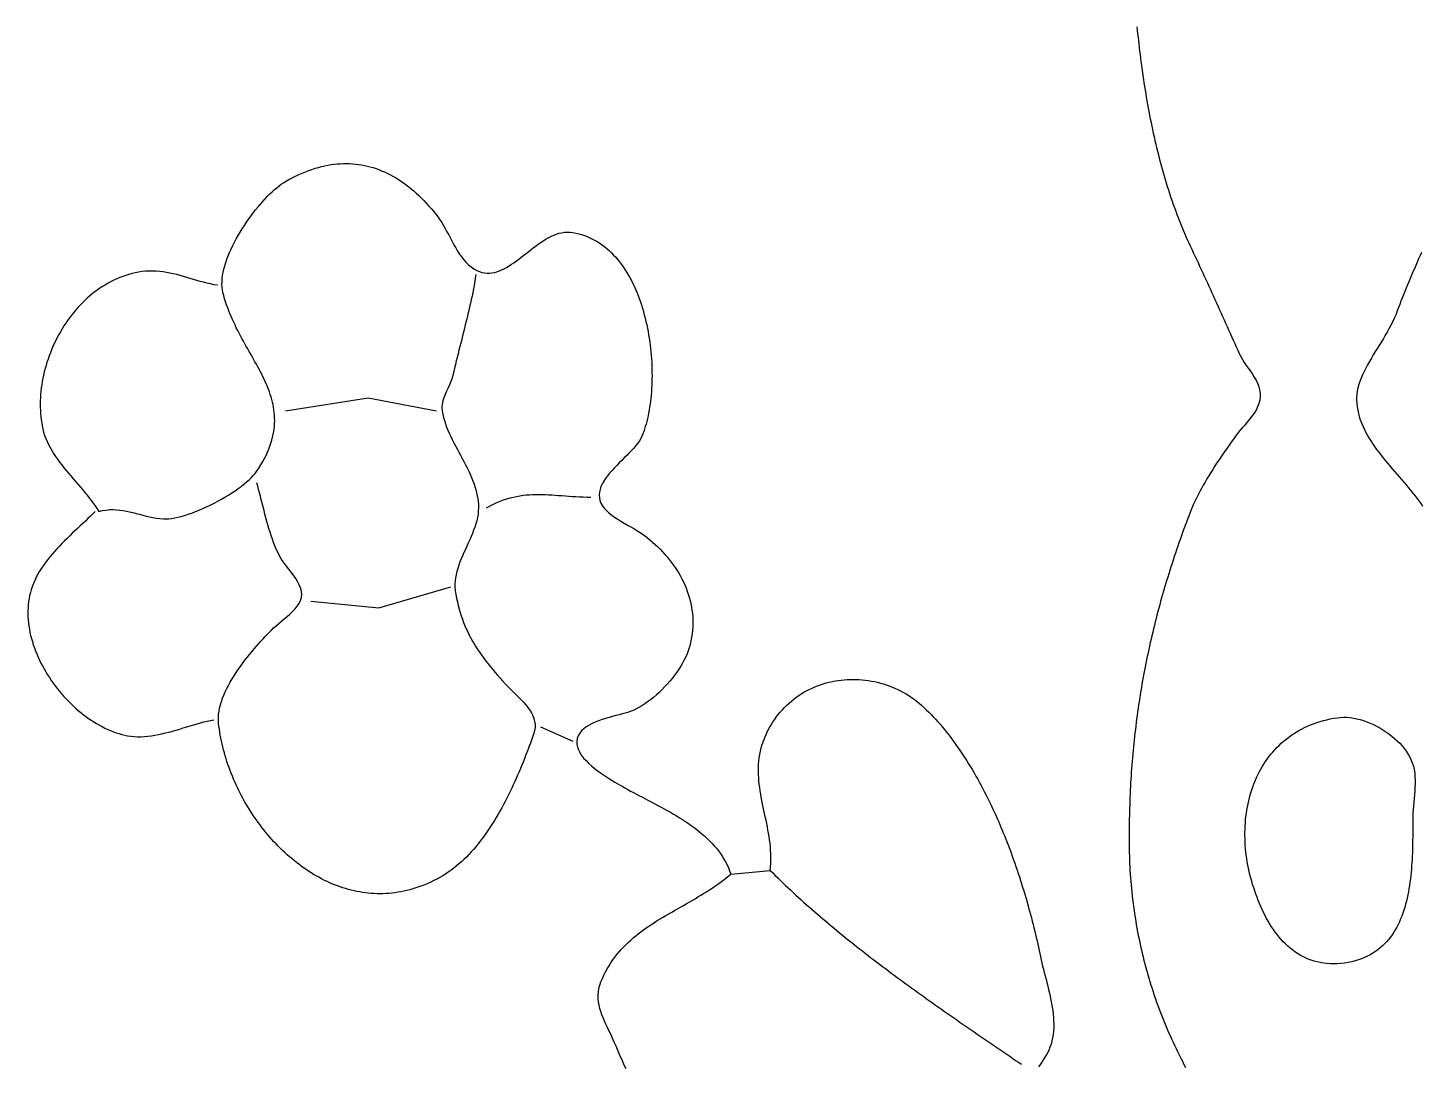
# Model space of a CAD drawing. Header units: millimetres. Extents: x 77 to 1225, y 196 to 1306.
# Drawn here: x 304.4 to 692.5, y 723.9 to 1013.1 of the extents above; entities that cross this region are included whole.
import ezdxf

# ---------------------------------------------------------------- set-up
doc = ezdxf.new("R2010")
doc.units = ezdxf.units.MM
doc.layers.add('0_0_0', color=3, linetype='Continuous')

msp = doc.modelspace()

# ---------------------------------------------------------------- linework, layer by layer
at = {"layer": '0_0_0'}
for points in [[(613.34, 1013.41), (613.44, 1012.46), (613.53, 1011.51), (613.63, 1010.55), (613.73, 1009.59), (613.84, 1008.62), (613.95, 1007.65), (614.07, 1006.68), (614.19, 1005.7), (614.31, 1004.72), (614.44, 1003.74), (614.57, 1002.76), (614.7, 1001.77), (614.84, 1000.78), (614.98, 999.79), (615.13, 998.79), (615.28, 997.8), (615.44, 996.8), (615.6, 995.8), (615.77, 994.8), (615.94, 993.8), (616.11, 992.8), (616.29, 991.8), (616.48, 990.79), (616.66, 989.79), (616.86, 988.79), (617.05, 987.78), (617.26, 986.78), (617.47, 985.78), (617.68, 984.77), (617.9, 983.77), (618.12, 982.77), (618.35, 981.77), (618.58, 980.77), (618.82, 979.78), (619.06, 978.78), (619.31, 977.79), (619.56, 976.8), (619.82, 975.81), (620.08, 974.83), (620.35, 973.84), (620.63, 972.86), (620.91, 971.88), (621.2, 970.91), (621.49, 969.94), (621.79, 968.97), (622.09, 968.01), (622.4, 967.05), (622.71, 966.1), (623.03, 965.15), (623.36, 964.2), (623.69, 963.26), (624.03, 962.32), (624.38, 961.39), (624.73, 960.47), (625.08, 959.55), (625.44, 958.63), (625.81, 957.72), (626.19, 956.82), (626.57, 955.93), (626.96, 955.04), (627.35, 954.15), (627.75, 953.28), (628.16, 952.41), (628.6, 951.47), (629.04, 950.54), (629.48, 949.6), (629.92, 948.66), (630.36, 947.73), (630.79, 946.79), (631.22, 945.85), (631.66, 944.92), (632.09, 943.98), (632.52, 943.04), (632.95, 942.11), (633.37, 941.17), (633.8, 940.23), (634.23, 939.3), (634.65, 938.36), (635.07, 937.42), (635.5, 936.49), (635.92, 935.55), (636.34, 934.61), (636.77, 933.67), (637.19, 932.74), (637.61, 931.8), (638.03, 930.86), (638.45, 929.92), (638.87, 928.98), (639.29, 928.04), (639.71, 927.11), (640.13, 926.17), (640.56, 925.23), (640.98, 924.29), (641.4, 923.35), (641.82, 922.41), (642.23, 921.58), (642.71, 920.75), (643.23, 919.94), (643.79, 919.12), (644.36, 918.31), (644.94, 917.49), (645.49, 916.67), (646.02, 915.83), (646.51, 914.98), (646.93, 914.11), (647.27, 913.23), (647.52, 912.31), (647.66, 911.38), (647.68, 910.41), (647.56, 909.41), (647.32, 908.46), (646.96, 907.53), (646.5, 906.64), (645.97, 905.77), (645.37, 904.92), (644.73, 904.1), (644.05, 903.29), (643.37, 902.5), (642.68, 901.71), (642.02, 900.94), (641.38, 900.17), (640.8, 899.41), (640.21, 898.58), (639.61, 897.74), (639.02, 896.91), (638.43, 896.07), (637.84, 895.23), (637.26, 894.39), (636.68, 893.54), (636.11, 892.69), (635.54, 891.84), (634.98, 890.98), (634.43, 890.12), (633.88, 889.25), (633.35, 888.38), (632.82, 887.51), (632.3, 886.62), (631.8, 885.73), (631.31, 884.84), (630.82, 883.94), (630.36, 883.03), (629.9, 882.11), (629.46, 881.19), (629.04, 880.26), (628.63, 879.32), (628.24, 878.37), (627.86, 877.41), (627.49, 876.44), (627.13, 875.47), (626.77, 874.51), (626.42, 873.54), (626.07, 872.57), (625.72, 871.61), (625.38, 870.65), (625.04, 869.68), (624.71, 868.72), (624.38, 867.76), (624.06, 866.8), (623.74, 865.84), (623.42, 864.88), (623.11, 863.92), (622.8, 862.96), (622.49, 862), (622.19, 861.04), (621.9, 860.09), (621.61, 859.13), (621.32, 858.17), (621.03, 857.21), (620.75, 856.26), (620.48, 855.3), (620.21, 854.34), (619.94, 853.39), (619.68, 852.43), (619.42, 851.47), (619.16, 850.52), (618.91, 849.56), (618.66, 848.6), (618.42, 847.64), (618.18, 846.69), (617.95, 845.73), (617.72, 844.77), (617.49, 843.81), (617.27, 842.86), (617.05, 841.9), (616.83, 840.94), (616.62, 839.98), (616.42, 839.02), (616.21, 838.06), (616.02, 837.1), (615.82, 836.13), (615.63, 835.17), (615.44, 834.21), (615.26, 833.25), (615.08, 832.28), (614.91, 831.32), (614.74, 830.35), (614.57, 829.38), (614.41, 828.42), (614.25, 827.45), (614.1, 826.48), (613.95, 825.51), (613.8, 824.53), (613.66, 823.56), (613.52, 822.59), (613.39, 821.61), (613.25, 820.64), (613.13, 819.66), (613.01, 818.68), (612.89, 817.7), (612.77, 816.72), (612.66, 815.74), (612.56, 814.75), (612.45, 813.77), (612.35, 812.78), (612.26, 811.79), (612.17, 810.8), (612.08, 809.81), (612, 808.82), (611.92, 807.82), (611.84, 806.83), (611.77, 805.83), (611.71, 804.83), (611.64, 803.83), (611.58, 802.82), (611.53, 801.82), (611.48, 800.81), (611.43, 799.8), (611.38, 798.79), (611.34, 797.78), (611.31, 796.76), (611.28, 795.75), (611.25, 794.73), (611.22, 793.7), (611.2, 792.68), (611.19, 791.66), (611.17, 790.63), (611.17, 789.6), (611.16, 788.56), (611.16, 787.53), (611.16, 786.49), (611.17, 785.45), (611.18, 784.41), (611.19, 783.41), (611.22, 782.41), (611.25, 781.41), (611.29, 780.41), (611.34, 779.41), (611.39, 778.4), (611.46, 777.4), (611.53, 776.39), (611.61, 775.39), (611.69, 774.38), (611.79, 773.37), (611.89, 772.37), (612, 771.36), (612.12, 770.35), (612.24, 769.34), (612.38, 768.34), (612.52, 767.33), (612.67, 766.33), (612.82, 765.32), (612.99, 764.32), (613.16, 763.31), (613.34, 762.31), (613.53, 761.31), (613.72, 760.31), (613.92, 759.31), (614.13, 758.31), (614.35, 757.31), (614.57, 756.32), (614.8, 755.33), (615.04, 754.34), (615.29, 753.35), (615.54, 752.36), (615.81, 751.38), (616.08, 750.4), (616.35, 749.42), (616.64, 748.44), (616.93, 747.47), (617.22, 746.5), (617.53, 745.54), (617.84, 744.57), (618.16, 743.61), (618.49, 742.66), (618.82, 741.7), (619.17, 740.76), (619.52, 739.81), (619.87, 738.87), (620.23, 737.93), (620.6, 737), (620.98, 736.07), (621.37, 735.15), (621.76, 734.23), (622.16, 733.32), (622.56, 732.41), (622.97, 731.51), (623.39, 730.62), (623.81, 729.72), (624.23, 728.83), (624.66, 727.94), (625.1, 727.05), (625.53, 726.16), (625.98, 725.27), (626.42, 724.39), (626.87, 723.5)], [(357.18, 941.41), (356.2, 941.59), (355.24, 941.8), (354.29, 942.02), (353.34, 942.27), (352.39, 942.52), (351.45, 942.79), (350.52, 943.06), (349.58, 943.34), (348.65, 943.61), (347.72, 943.88), (346.79, 944.13), (345.85, 944.38), (344.91, 944.6), (343.97, 944.81), (343.03, 944.99), (342.08, 945.14), (341.12, 945.26), (340.15, 945.34), (339.18, 945.38), (338.19, 945.38), (337.2, 945.33), (336.19, 945.23), (335.18, 945.08), (334.28, 944.9), (333.4, 944.69), (332.53, 944.46), (331.67, 944.19), (330.82, 943.9), (329.99, 943.58), (329.16, 943.23), (328.35, 942.86), (327.55, 942.46), (326.76, 942.03), (325.98, 941.58), (325.22, 941.11), (324.47, 940.62), (323.73, 940.1), (323.01, 939.56), (322.3, 939), (321.6, 938.42), (320.92, 937.82), (320.26, 937.2), (319.61, 936.56), (318.97, 935.9), (318.35, 935.23), (317.74, 934.54), (317.15, 933.83), (316.57, 933.11), (316.02, 932.37), (315.47, 931.62), (314.95, 930.85), (314.44, 930.08), (313.95, 929.29), (313.47, 928.49), (313.01, 927.68), (312.57, 926.85), (312.15, 926.02), (311.75, 925.18), (311.36, 924.33), (311, 923.47), (310.65, 922.61), (310.32, 921.74), (310.01, 920.86), (309.72, 919.98), (309.45, 919.1), (309.2, 918.21), (308.97, 917.31), (308.76, 916.42), (308.57, 915.52), (308.41, 914.62), (308.26, 913.72), (308.14, 912.82), (308.03, 911.92), (307.95, 911.02), (307.89, 910.13), (307.86, 909.23), (307.84, 908.34), (307.85, 907.46), (307.88, 906.57), (307.93, 905.7), (308.01, 904.82), (308.11, 903.96), (308.24, 903.1), (308.39, 902.25), (308.56, 901.41), (308.79, 900.51), (309.07, 899.62), (309.39, 898.74), (309.75, 897.88), (310.15, 897.04), (310.58, 896.2), (311.05, 895.37), (311.55, 894.56), (312.08, 893.75), (312.64, 892.95), (313.21, 892.16), (313.81, 891.38), (314.42, 890.6), (315.05, 889.83), (315.68, 889.06), (316.33, 888.3), (316.98, 887.54), (317.63, 886.78), (318.28, 886.02), (318.93, 885.27), (319.58, 884.52), (320.21, 883.76), (320.83, 883.01), (321.44, 882.25), (322.03, 881.49), (322.61, 880.73), (323.16, 879.96), (323.68, 879.19), (324.18, 878.41), (325.18, 878.66), (326.17, 878.82), (327.14, 878.92), (328.1, 878.94), (329.04, 878.91), (329.98, 878.82), (330.9, 878.69), (331.82, 878.52), (332.74, 878.33), (333.66, 878.11), (334.57, 877.87), (335.49, 877.63), (336.41, 877.39), (337.34, 877.15), (338.28, 876.93), (339.23, 876.74), (340.2, 876.57), (341.18, 876.44), (342.18, 876.35), (342.88, 876.34), (343.64, 876.38), (344.44, 876.47), (345.29, 876.61), (346.18, 876.8), (347.1, 877.04), (348.06, 877.31), (349.04, 877.63), (350.04, 877.98), (351.06, 878.36), (352.09, 878.78), (353.13, 879.23), (354.17, 879.71), (355.21, 880.21), (356.25, 880.73), (357.27, 881.27), (358.29, 881.83), (359.28, 882.4), (360.25, 882.99), (361.19, 883.59), (362.1, 884.19), (362.97, 884.8), (363.8, 885.41), (364.59, 886.02), (365.33, 886.63), (366.01, 887.24), (366.63, 887.83), (367.18, 888.42), (367.67, 888.99), (368.09, 889.56), (368.71, 890.48), (369.28, 891.39), (369.8, 892.29), (370.29, 893.18), (370.73, 894.05), (371.13, 894.92), (371.49, 895.77), (371.81, 896.61), (372.1, 897.44), (372.35, 898.26), (372.56, 899.07), (372.74, 899.87), (372.88, 900.66), (372.99, 901.45), (373.07, 902.22), (373.12, 902.99), (373.14, 903.75), (373.12, 904.5), (373.09, 905.25), (373.02, 905.99), (372.93, 906.73), (372.82, 907.46), (372.68, 908.18), (372.51, 908.9), (372.33, 909.62), (372.13, 910.33), (371.9, 911.04), (371.66, 911.75), (371.4, 912.45), (371.12, 913.15), (370.83, 913.85), (370.52, 914.55), (370.2, 915.25), (369.87, 915.94), (369.52, 916.64), (369.17, 917.34), (368.8, 918.03), (368.43, 918.73), (368.04, 919.43), (367.66, 920.13), (367.26, 920.84), (366.86, 921.54), (366.46, 922.25), (366.06, 922.96), (365.65, 923.68), (365.24, 924.4), (364.84, 925.13), (364.43, 925.86), (364.03, 926.59), (363.63, 927.33), (363.23, 928.08), (362.84, 928.83), (362.46, 929.59), (362.09, 930.36), (361.72, 931.14), (361.36, 931.92), (361.02, 932.71), (360.68, 933.52), (360.36, 934.33), (360.05, 935.15), (359.75, 935.98), (359.47, 936.82), (359.21, 937.67), (358.97, 938.53), (358.74, 939.41), (358.59, 940.13), (358.5, 940.89), (358.46, 941.68), (358.48, 942.49), (358.54, 943.32), (358.65, 944.17), (358.81, 945.05), (359.01, 945.94), (359.25, 946.84), (359.53, 947.76), (359.85, 948.69), (360.21, 949.63), (360.59, 950.57), (361.02, 951.52), (361.47, 952.47), (361.94, 953.42), (362.45, 954.37), (362.98, 955.31), (363.53, 956.25), (364.1, 957.17), (364.69, 958.09), (365.3, 959), (365.91, 959.89), (366.55, 960.76), (367.19, 961.61), (367.84, 962.44), (368.5, 963.25), (369.16, 964.03), (369.82, 964.78), (370.49, 965.51), (371.15, 966.2), (371.81, 966.86), (372.47, 967.48), (373.11, 968.06), (373.75, 968.6), (374.38, 969.1), (374.99, 969.56), (375.59, 969.96), (376.18, 970.32), (377.11, 970.85), (378.04, 971.35), (378.96, 971.82), (379.89, 972.25), (380.8, 972.66), (381.72, 973.04), (382.62, 973.39), (383.53, 973.71), (384.43, 974), (385.32, 974.26), (386.21, 974.49), (387.1, 974.7), (387.98, 974.87), (388.85, 975.02), (389.72, 975.14), (390.59, 975.23), (391.45, 975.29), (392.31, 975.32), (393.16, 975.33), (394, 975.31), (394.84, 975.26), (395.68, 975.19), (396.51, 975.09), (397.33, 974.96), (398.15, 974.81), (398.96, 974.63), (399.77, 974.42), (400.57, 974.19), (401.37, 973.93), (402.16, 973.64), (402.94, 973.33), (403.72, 973), (404.5, 972.64), (405.26, 972.25), (406.03, 971.84), (406.78, 971.41), (407.53, 970.95), (408.27, 970.46), (409.01, 969.96), (409.74, 969.43), (410.47, 968.87), (411.18, 968.29), (411.89, 967.69), (412.6, 967.06), (413.3, 966.41), (413.99, 965.74), (414.67, 965.05), (415.35, 964.33), (416.02, 963.59), (416.69, 962.83), (417.35, 962.04), (418, 961.24), (418.64, 960.41), (419.18, 959.67), (419.69, 958.88), (420.18, 958.06), (420.67, 957.21), (421.14, 956.33), (421.61, 955.43), (422.09, 954.53), (422.57, 953.62), (423.05, 952.72), (423.56, 951.83), (424.08, 950.96), (424.62, 950.11), (425.2, 949.3), (425.8, 948.53), (426.44, 947.8), (427.12, 947.14), (427.85, 946.53), (428.63, 945.99), (429.46, 945.53), (430.17, 945.22), (430.88, 945), (431.58, 944.86), (432.27, 944.79), (432.97, 944.79), (433.66, 944.86), (434.35, 944.99), (435.03, 945.17), (435.72, 945.41), (436.4, 945.7), (437.08, 946.03), (437.76, 946.41), (438.44, 946.82), (439.12, 947.26), (439.8, 947.72), (440.48, 948.21), (441.16, 948.72), (441.85, 949.25), (442.53, 949.78), (443.21, 950.32), (443.9, 950.86), (444.59, 951.4), (445.28, 951.93), (445.98, 952.45), (446.67, 952.95), (447.38, 953.44), (448.08, 953.9), (448.79, 954.33), (449.5, 954.73), (450.22, 955.09), (450.94, 955.4), (451.67, 955.68), (452.41, 955.9), (453.15, 956.07), (453.89, 956.18), (454.65, 956.22), (455.41, 956.2), (456.18, 956.11), (457.02, 955.95), (457.85, 955.75), (458.65, 955.53), (459.44, 955.26), (460.22, 954.97), (460.97, 954.65), (461.71, 954.29), (462.43, 953.91), (463.13, 953.49), (463.81, 953.05), (464.48, 952.58), (465.13, 952.09), (465.77, 951.56), (466.38, 951.02), (466.98, 950.45), (467.57, 949.85), (468.13, 949.23), (468.68, 948.59), (469.22, 947.93), (469.73, 947.25), (470.23, 946.55), (470.72, 945.83), (471.19, 945.09), (471.64, 944.33), (472.08, 943.56), (472.5, 942.77), (472.9, 941.96), (473.29, 941.14), (473.67, 940.31), (474.03, 939.46), (474.37, 938.6), (474.7, 937.73), (475.01, 936.85), (475.31, 935.96), (475.59, 935.06), (475.86, 934.15), (476.11, 933.23), (476.35, 932.3), (476.57, 931.37), (476.78, 930.44), (476.98, 929.5), (477.16, 928.55), (477.32, 927.6), (477.48, 926.65), (477.62, 925.7), (477.74, 924.75), (477.85, 923.79), (477.95, 922.84), (478.03, 921.89), (478.1, 920.94), (478.16, 919.99), (478.2, 919.04), (478.23, 918.11), (478.24, 917.17), (478.25, 916.24), (478.24, 915.32), (478.21, 914.4), (478.18, 913.5), (478.13, 912.6), (478.07, 911.71), (477.99, 910.83), (477.91, 909.97), (477.81, 909.11), (477.7, 908.27), (477.58, 907.44), (477.44, 906.62), (477.29, 905.82), (477.14, 905.04), (476.97, 904.27), (476.78, 903.52), (476.59, 902.78), (476.38, 902.07), (476.17, 901.37), (475.94, 900.7), (475.7, 900.04), (475.45, 899.41), (475.14, 898.75), (474.75, 898.09), (474.29, 897.43), (473.77, 896.76), (473.2, 896.08), (472.58, 895.4), (471.92, 894.72), (471.24, 894.02), (470.54, 893.33), (469.83, 892.63), (469.12, 891.92), (468.42, 891.21), (467.73, 890.49), (467.06, 889.77), (466.43, 889.05), (465.83, 888.31), (465.29, 887.58), (464.8, 886.84), (464.38, 886.09), (464.04, 885.34), (463.78, 884.58), (463.61, 883.82), (463.54, 883.05), (463.58, 882.28), (463.74, 881.5), (464.02, 880.74), (464.43, 880), (464.95, 879.31), (465.56, 878.64), (466.26, 878), (467.02, 877.38), (467.84, 876.79), (468.71, 876.23), (469.6, 875.68), (470.51, 875.15), (471.42, 874.63), (472.31, 874.13), (473.19, 873.64), (474.03, 873.16), (474.81, 872.68), (475.53, 872.21), (476.18, 871.74), (476.94, 871.13), (477.69, 870.5), (478.42, 869.86), (479.13, 869.21), (479.83, 868.55), (480.51, 867.87), (481.17, 867.18), (481.81, 866.47), (482.44, 865.76), (483.04, 865.03), (483.62, 864.29), (484.17, 863.54), (484.71, 862.77), (485.22, 862), (485.7, 861.21), (486.16, 860.41), (486.6, 859.61), (487.01, 858.79), (487.39, 857.96), (487.75, 857.12), (488.07, 856.26), (488.37, 855.4), (488.64, 854.53), (488.87, 853.65), (489.08, 852.76), (489.25, 851.86), (489.39, 850.95), (489.5, 850.04), (489.58, 849.11), (489.62, 848.18), (489.62, 847.23), (489.59, 846.28), (489.52, 845.32), (489.41, 844.35), (489.27, 843.38), (489.09, 842.39), (488.87, 841.4), (488.6, 840.41), (488.34, 839.58), (488.03, 838.75), (487.67, 837.9), (487.25, 837.05), (486.79, 836.19), (486.28, 835.33), (485.74, 834.47), (485.15, 833.62), (484.53, 832.77), (483.88, 831.93), (483.2, 831.11), (482.49, 830.31), (481.76, 829.52), (481.01, 828.75), (480.24, 828.02), (479.46, 827.31), (478.66, 826.63), (477.85, 825.98), (477.04, 825.37), (476.22, 824.81), (475.4, 824.28), (474.59, 823.8), (473.77, 823.37), (472.97, 822.99), (472.18, 822.67), (471.52, 822.45), (470.78, 822.23), (469.98, 822.01), (469.11, 821.78), (468.2, 821.55), (467.25, 821.31), (466.29, 821.04), (465.31, 820.76), (464.34, 820.46), (463.38, 820.13), (462.45, 819.76), (461.56, 819.36), (460.72, 818.91), (459.94, 818.42), (459.24, 817.89), (458.63, 817.29), (458.11, 816.65), (457.71, 815.94), (457.43, 815.16), (457.29, 814.32), (457.31, 813.55), (457.46, 812.77), (457.74, 812), (458.13, 811.24), (458.63, 810.48), (459.21, 809.73), (459.87, 809), (460.59, 808.28), (461.37, 807.58), (462.18, 806.91), (463.02, 806.26), (463.87, 805.63), (464.73, 805.04), (465.57, 804.48), (466.39, 803.96), (467.17, 803.47), (467.91, 803.03), (468.58, 802.63), (469.18, 802.28), (469.93, 801.85), (470.71, 801.41), (471.49, 800.98), (472.3, 800.54), (473.11, 800.11), (473.94, 799.67), (474.77, 799.23), (475.62, 798.79), (476.47, 798.34), (477.32, 797.89), (478.18, 797.44), (479.05, 796.98), (479.92, 796.52), (480.78, 796.05), (481.65, 795.58), (482.51, 795.1), (483.37, 794.61), (484.23, 794.11), (485.08, 793.61), (485.92, 793.09), (486.75, 792.57), (487.57, 792.03), (488.39, 791.48), (489.18, 790.93), (489.97, 790.36), (490.74, 789.78), (491.49, 789.18), (492.22, 788.57), (492.94, 787.95), (493.63, 787.31), (494.31, 786.66), (494.96, 785.99), (495.58, 785.3), (496.18, 784.6), (496.75, 783.88), (497.29, 783.14), (497.8, 782.38), (498.29, 781.6), (498.73, 780.81), (499.15, 779.99), (499.53, 779.15), (499.87, 778.29), (500.18, 777.41), (511.18, 778.41), (511.28, 779.37), (511.34, 780.33), (511.38, 781.28), (511.38, 782.23), (511.35, 783.18), (511.3, 784.12), (511.22, 785.05), (511.12, 785.99), (511.01, 786.91), (510.87, 787.84), (510.72, 788.76), (510.56, 789.68), (510.38, 790.6), (510.2, 791.51), (510.01, 792.43), (509.81, 793.34), (509.62, 794.25), (509.42, 795.16), (509.23, 796.06), (509.04, 796.97), (508.86, 797.88), (508.69, 798.79), (508.53, 799.69), (508.38, 800.6), (508.25, 801.51), (508.13, 802.42), (508.04, 803.33), (507.97, 804.24), (507.92, 805.16), (507.9, 806.07), (507.91, 806.99), (507.95, 807.91), (508.02, 808.84), (508.13, 809.76), (508.28, 810.69), (508.46, 811.63), (508.69, 812.57), (508.97, 813.51), (509.29, 814.46), (509.66, 815.41), (510.04, 816.3), (510.46, 817.17), (510.89, 818.01), (511.35, 818.83), (511.83, 819.62), (512.34, 820.39), (512.86, 821.13), (513.41, 821.84), (513.97, 822.54), (514.56, 823.2), (515.16, 823.84), (515.78, 824.45), (516.42, 825.04), (517.07, 825.61), (517.74, 826.15), (518.43, 826.66), (519.13, 827.15), (519.84, 827.61), (520.57, 828.05), (521.31, 828.46), (522.06, 828.85), (522.82, 829.21), (523.59, 829.55), (524.38, 829.86), (525.17, 830.15), (525.97, 830.41), (526.78, 830.64), (527.59, 830.86), (528.41, 831.04), (529.24, 831.2), (530.07, 831.34), (530.91, 831.45), (531.74, 831.54), (532.59, 831.6), (533.43, 831.63), (534.28, 831.64), (535.13, 831.63), (535.97, 831.59), (536.82, 831.52), (537.67, 831.44), (538.51, 831.32), (539.36, 831.18), (540.19, 831.02), (541.03, 830.83), (541.86, 830.62), (542.69, 830.38), (543.51, 830.11), (544.32, 829.82), (545.13, 829.51), (545.93, 829.17), (546.72, 828.81), (547.5, 828.42), (548.27, 828.01), (549.03, 827.57), (549.78, 827.11), (550.52, 826.62), (551.24, 826.11), (551.95, 825.58), (552.65, 825.01), (553.33, 824.43), (554, 823.82), (554.66, 823.18), (555.32, 822.54), (555.97, 821.88), (556.61, 821.21), (557.24, 820.52), (557.87, 819.83), (558.49, 819.12), (559.1, 818.4), (559.71, 817.67), (560.31, 816.93), (560.9, 816.18), (561.48, 815.42), (562.06, 814.65), (562.64, 813.87), (563.2, 813.08), (563.76, 812.28), (564.31, 811.47), (564.86, 810.65), (565.4, 809.83), (565.93, 808.99), (566.46, 808.15), (566.98, 807.3), (567.49, 806.44), (568, 805.58), (568.5, 804.71), (568.99, 803.83), (569.48, 802.95), (569.96, 802.05), (570.43, 801.16), (570.9, 800.26), (571.36, 799.35), (571.82, 798.44), (572.26, 797.52), (572.71, 796.6), (573.14, 795.67), (573.57, 794.74), (574, 793.8), (574.42, 792.86), (574.83, 791.92), (575.23, 790.98), (575.63, 790.03), (576.02, 789.08), (576.41, 788.13), (576.79, 787.17), (577.17, 786.22), (577.54, 785.26), (577.9, 784.3), (578.26, 783.34), (578.61, 782.37), (578.95, 781.41), (579.29, 780.45), (579.62, 779.49), (579.95, 778.53), (580.27, 777.56), (580.59, 776.6), (580.9, 775.64), (581.2, 774.68), (581.5, 773.73), (581.79, 772.77), (582.08, 771.82), (582.36, 770.86), (582.63, 769.91), (582.9, 768.97), (583.17, 768.03), (583.42, 767.09), (583.68, 766.15), (583.92, 765.22), (584.17, 764.29), (584.4, 763.36), (584.63, 762.44), (584.86, 761.53), (585.08, 760.62), (585.29, 759.71), (585.5, 758.81), (585.7, 757.92), (585.9, 757.03), (586.09, 756.15), (586.28, 755.28), (586.46, 754.41), (586.64, 753.56), (586.85, 752.69), (587.06, 751.8), (587.29, 750.9), (587.52, 749.99), (587.77, 749.06), (588.01, 748.12), (588.26, 747.17), (588.5, 746.22), (588.73, 745.25), (588.96, 744.28), (589.18, 743.31), (589.38, 742.33), (589.57, 741.36), (589.73, 740.38), (589.87, 739.4), (589.99, 738.43), (590.08, 737.46), (590.13, 736.5), (590.16, 735.54), (590.14, 734.59), (590.09, 733.65), (589.99, 732.72), (589.84, 731.81), (589.65, 730.91), (589.41, 730.02), (589.11, 729.15), (588.75, 728.3), (588.34, 727.47), (587.89, 726.68), (587.43, 725.91), (586.95, 725.16), (586.44, 724.42), (585.92, 723.7)], [(692.6, 950.59), (692.2, 949.68), (691.8, 948.77), (691.41, 947.86), (691.01, 946.94), (690.62, 946.04), (690.23, 945.13), (689.85, 944.22), (689.47, 943.31), (689.09, 942.41), (688.71, 941.5), (688.34, 940.6), (687.97, 939.7), (687.61, 938.79), (687.25, 937.89), (686.89, 936.99), (686.54, 936.1), (686.19, 935.2), (685.85, 934.3), (685.52, 933.41), (685.2, 932.61), (684.84, 931.8), (684.44, 930.97), (684, 930.13), (683.53, 929.27), (683.03, 928.4), (682.51, 927.51), (681.97, 926.62), (681.42, 925.71), (680.86, 924.8), (680.3, 923.88), (679.74, 922.96), (679.18, 922.03), (678.63, 921.1), (678.1, 920.17), (677.58, 919.24), (677.09, 918.31), (676.63, 917.39), (676.2, 916.47), (675.81, 915.55), (675.46, 914.64), (675.16, 913.74), (674.9, 912.85), (674.71, 911.97), (674.57, 911.1), (674.5, 910.25), (674.5, 909.41), (674.56, 908.47), (674.67, 907.55), (674.83, 906.64), (675.03, 905.74), (675.27, 904.86), (675.55, 903.98), (675.87, 903.11), (676.22, 902.26), (676.61, 901.41), (677.03, 900.57), (677.48, 899.75), (677.95, 898.92), (678.46, 898.11), (678.98, 897.31), (679.53, 896.51), (680.09, 895.72), (680.68, 894.93), (681.28, 894.15), (681.89, 893.38), (682.51, 892.61), (683.14, 891.85), (683.78, 891.09), (684.43, 890.33), (685.08, 889.58), (685.73, 888.83), (686.38, 888.08), (687.02, 887.34), (687.66, 886.59), (688.3, 885.85), (688.92, 885.11), (689.54, 884.37), (690.14, 883.63), (690.73, 882.89), (691.3, 882.14), (691.85, 881.4), (692.38, 880.66), (692.89, 879.91)], [(429.18, 944.41), (429.02, 943.42), (428.86, 942.43), (428.69, 941.43), (428.5, 940.43), (428.31, 939.43), (428.11, 938.43), (427.9, 937.43), (427.68, 936.42), (427.45, 935.41), (427.22, 934.41), (426.99, 933.4), (426.74, 932.39), (426.5, 931.38), (426.25, 930.37), (426, 929.36), (425.75, 928.35), (425.49, 927.35), (425.24, 926.34), (424.98, 925.34), (424.73, 924.33), (424.47, 923.33), (424.22, 922.33), (423.97, 921.34), (423.73, 920.35), (423.48, 919.36), (423.25, 918.37), (423.01, 917.39), (422.79, 916.41), (422.54, 915.52), (422.21, 914.63), (421.83, 913.73), (421.43, 912.83), (421.01, 911.93), (420.62, 911.02), (420.27, 910.11), (419.99, 909.19), (419.8, 908.27), (419.73, 907.34), (419.8, 906.41), (419.96, 905.5), (420.18, 904.61), (420.43, 903.71), (420.72, 902.83), (421.05, 901.94), (421.4, 901.06), (421.79, 900.19), (422.19, 899.31), (422.62, 898.44), (423.06, 897.57), (423.52, 896.7), (423.99, 895.82), (424.46, 894.95), (424.93, 894.08), (425.4, 893.2), (425.87, 892.32), (426.33, 891.44), (426.78, 890.56), (427.21, 889.67), (427.62, 888.77), (428.01, 887.87), (428.37, 886.97), (428.71, 886.05), (429.01, 885.13), (429.27, 884.2), (429.49, 883.26), (429.67, 882.31), (429.8, 881.36), (429.88, 880.39), (429.91, 879.41), (429.87, 878.51), (429.78, 877.62), (429.62, 876.73), (429.42, 875.84), (429.18, 874.95), (428.89, 874.06), (428.57, 873.17), (428.23, 872.29), (427.86, 871.4), (427.47, 870.52), (427.07, 869.63), (426.67, 868.75), (426.26, 867.86), (425.86, 866.98), (425.48, 866.1), (425.1, 865.22), (424.75, 864.34), (424.43, 863.45), (424.13, 862.57), (423.88, 861.69), (423.67, 860.81), (423.5, 859.93), (423.4, 859.05), (423.35, 858.17), (423.37, 857.29), (423.45, 856.41), (423.62, 855.32), (423.81, 854.26), (424.03, 853.22), (424.26, 852.21), (424.52, 851.22), (424.8, 850.26), (425.1, 849.31), (425.42, 848.38), (425.76, 847.47), (426.12, 846.58), (426.5, 845.7), (426.91, 844.84), (427.33, 843.99), (427.77, 843.15), (428.23, 842.32), (428.72, 841.51), (429.22, 840.7), (429.74, 839.9), (430.27, 839.1), (430.83, 838.31), (431.4, 837.52), (432, 836.74), (432.61, 835.96), (433.23, 835.17), (433.88, 834.39), (434.54, 833.6), (435.21, 832.81), (435.91, 832.02), (436.62, 831.22), (437.34, 830.41), (437.91, 829.8), (438.52, 829.19), (439.16, 828.56), (439.83, 827.92), (440.5, 827.28), (441.17, 826.61), (441.84, 825.94), (442.48, 825.25), (443.09, 824.54), (443.66, 823.82), (444.19, 823.08), (444.65, 822.32), (445.03, 821.54), (445.34, 820.74), (445.55, 819.92), (445.66, 819.08), (445.66, 818.21), (445.54, 817.32), (445.28, 816.41), (444.98, 815.58), (444.68, 814.74), (444.37, 813.89), (444.05, 813.03), (443.73, 812.16), (443.39, 811.29), (443.05, 810.4), (442.7, 809.51), (442.34, 808.61), (441.98, 807.71), (441.6, 806.8), (441.22, 805.89), (440.82, 804.98), (440.42, 804.06), (440.01, 803.15), (439.59, 802.23), (439.17, 801.31), (438.73, 800.4), (438.28, 799.48), (437.82, 798.57), (437.36, 797.67), (436.88, 796.76), (436.4, 795.87), (435.9, 794.97), (435.39, 794.09), (434.88, 793.21), (434.35, 792.34), (433.82, 791.48), (433.27, 790.63), (432.71, 789.79), (432.14, 788.96), (431.56, 788.15), (430.97, 787.35), (430.37, 786.56), (429.76, 785.78), (429.14, 785.02), (428.5, 784.28), (427.86, 783.56), (427.2, 782.85), (426.53, 782.16), (425.85, 781.49), (425.16, 780.84), (424.45, 780.22), (423.74, 779.61), (423.01, 779.03), (422.27, 778.47), (421.51, 777.93), (420.75, 777.42), (419.97, 776.94), (419.18, 776.48), (418.33, 776.02), (417.49, 775.59), (416.64, 775.18), (415.8, 774.8), (414.95, 774.45), (414.11, 774.12), (413.27, 773.81), (412.43, 773.53), (411.59, 773.27), (410.75, 773.04), (409.91, 772.83), (409.08, 772.64), (408.24, 772.47), (407.41, 772.33), (406.58, 772.21), (405.75, 772.12), (404.93, 772.04), (404.1, 771.99), (403.28, 771.95), (402.47, 771.94), (401.65, 771.95), (400.84, 771.98), (400.03, 772.03), (399.22, 772.11), (398.42, 772.2), (397.62, 772.31), (396.83, 772.44), (396.03, 772.58), (395.25, 772.75), (394.46, 772.94), (393.68, 773.14), (392.91, 773.36), (392.14, 773.6), (391.37, 773.86), (390.61, 774.13), (389.85, 774.42), (389.1, 774.73), (388.36, 775.06), (387.62, 775.4), (386.88, 775.75), (386.15, 776.12), (385.43, 776.51), (384.71, 776.91), (384, 777.33), (383.29, 777.76), (382.59, 778.21), (381.9, 778.67), (381.21, 779.14), (380.53, 779.63), (379.86, 780.13), (379.19, 780.64), (378.53, 781.16), (377.88, 781.7), (377.24, 782.25), (376.6, 782.81), (375.97, 783.39), (375.35, 783.97), (374.74, 784.57), (374.13, 785.18), (373.53, 785.79), (372.94, 786.42), (372.36, 787.06), (371.79, 787.71), (371.23, 788.36), (370.68, 789.03), (370.13, 789.7), (369.59, 790.39), (369.07, 791.08), (368.55, 791.78), (368.04, 792.49), (367.55, 793.21), (367.06, 793.93), (366.58, 794.66), (366.11, 795.4), (365.66, 796.14), (365.21, 796.89), (364.77, 797.65), (364.35, 798.41), (363.94, 799.18), (363.53, 799.95), (363.14, 800.73), (362.76, 801.51), (362.39, 802.3), (362.03, 803.09), (361.69, 803.89), (361.35, 804.69), (361.03, 805.49), (360.72, 806.3), (360.42, 807.11), (360.13, 807.92), (359.86, 808.73), (359.6, 809.55), (359.35, 810.37), (359.12, 811.18), (358.9, 812.01), (358.69, 812.83), (358.49, 813.65), (358.31, 814.47), (358.15, 815.3), (357.99, 816.12), (357.85, 816.94), (357.73, 817.77), (357.61, 818.59), (357.52, 819.41), (357.46, 820.24), (357.46, 821.09), (357.52, 821.95), (357.64, 822.82), (357.81, 823.7), (358.03, 824.59), (358.3, 825.48), (358.61, 826.38), (358.97, 827.28), (359.36, 828.18), (359.8, 829.08), (360.26, 829.98), (360.76, 830.88), (361.28, 831.77), (361.83, 832.65), (362.4, 833.53), (362.99, 834.4), (363.59, 835.26), (364.21, 836.11), (364.84, 836.95), (365.48, 837.77), (366.12, 838.57), (366.77, 839.36), (367.41, 840.13), (368.06, 840.87), (368.69, 841.6), (369.32, 842.3), (369.93, 842.97), (370.53, 843.62), (371.12, 844.24), (371.68, 844.83), (372.22, 845.39), (372.83, 845.99), (373.52, 846.59), (374.26, 847.21), (375.03, 847.84), (375.83, 848.49), (376.62, 849.16), (377.4, 849.85), (378.13, 850.56), (378.81, 851.29), (379.41, 852.04), (379.92, 852.81), (380.31, 853.62), (380.57, 854.45), (380.68, 855.33), (380.6, 856.23), (380.37, 857.12), (380.01, 858.02), (379.54, 858.9), (378.99, 859.78), (378.38, 860.65), (377.74, 861.5), (377.08, 862.33), (376.45, 863.14), (375.85, 863.93), (375.31, 864.68), (374.86, 865.41), (374.42, 866.22), (374, 867.07), (373.6, 867.95), (373.22, 868.85), (372.86, 869.78), (372.51, 870.72), (372.18, 871.68), (371.86, 872.66), (371.56, 873.65), (371.26, 874.65), (370.98, 875.66), (370.71, 876.67), (370.44, 877.68), (370.18, 878.69), (369.92, 879.7), (369.67, 880.7), (369.42, 881.69), (369.18, 882.67), (368.93, 883.63), (368.68, 884.58), (368.43, 885.5), (368.18, 886.41)], [(376.18, 906.41), (399.18, 910.11), (418.18, 906.41)], [(432.18, 879.41), (433.15, 879.95), (434.11, 880.45), (435.06, 880.89), (436, 881.29), (436.92, 881.64), (437.84, 881.95), (438.75, 882.21), (439.66, 882.44), (440.55, 882.63), (441.44, 882.79), (442.33, 882.92), (443.22, 883.02), (444.11, 883.09), (444.99, 883.14), (445.88, 883.16), (446.77, 883.16), (447.66, 883.15), (448.56, 883.12), (449.46, 883.08), (450.37, 883.03), (451.29, 882.97), (452.22, 882.9), (453.16, 882.83), (454.11, 882.76), (455.07, 882.69), (456.04, 882.62), (457.04, 882.56), (458.04, 882.5), (459.07, 882.46), (460.11, 882.42), (461.18, 882.41)], [(323.18, 878.41), (322.5, 877.74), (321.81, 877.07), (321.11, 876.41), (320.4, 875.73), (319.68, 875.06), (318.96, 874.38), (318.23, 873.7), (317.5, 873.02), (316.77, 872.33), (316.04, 871.63), (315.32, 870.93), (314.6, 870.22), (313.89, 869.5), (313.18, 868.78), (312.5, 868.04), (311.82, 867.3), (311.16, 866.54), (310.52, 865.78), (309.91, 865), (309.31, 864.21), (308.74, 863.41), (308.19, 862.6), (307.67, 861.77), (307.18, 860.93), (306.73, 860.07), (306.31, 859.2), (305.93, 858.31), (305.58, 857.41), (305.32, 856.61), (305.08, 855.8), (304.89, 854.98), (304.72, 854.15), (304.59, 853.32), (304.5, 852.48), (304.43, 851.63), (304.39, 850.78), (304.39, 849.93), (304.42, 849.07), (304.47, 848.21), (304.56, 847.34), (304.67, 846.48), (304.81, 845.61), (304.98, 844.74), (305.17, 843.88), (305.39, 843.01), (305.64, 842.15), (305.91, 841.28), (306.2, 840.42), (306.52, 839.57), (306.86, 838.72), (307.23, 837.87), (307.62, 837.03), (308.02, 836.2), (308.45, 835.37), (308.9, 834.55), (309.37, 833.74), (309.86, 832.93), (310.37, 832.14), (310.89, 831.36), (311.44, 830.59), (312, 829.83), (312.57, 829.08), (313.16, 828.34), (313.77, 827.62), (314.39, 826.91), (315.03, 826.22), (315.67, 825.55), (316.34, 824.88), (317.01, 824.24), (317.7, 823.61), (318.39, 823.01), (319.1, 822.42), (319.82, 821.85), (320.54, 821.3), (321.28, 820.77), (322.02, 820.26), (322.77, 819.78), (323.53, 819.32), (324.3, 818.88), (325.07, 818.47), (325.84, 818.08), (326.62, 817.71), (327.41, 817.38), (328.2, 817.07), (328.99, 816.78), (329.78, 816.53), (330.58, 816.3), (331.38, 816.11), (332.18, 815.94), (333.09, 815.8), (334.01, 815.71), (334.95, 815.67), (335.9, 815.67), (336.86, 815.72), (337.82, 815.81), (338.8, 815.93), (339.78, 816.09), (340.76, 816.27), (341.75, 816.48), (342.74, 816.72), (343.73, 816.97), (344.72, 817.24), (345.71, 817.52), (346.7, 817.8), (347.68, 818.1), (348.66, 818.39), (349.64, 818.69), (350.6, 818.97), (351.56, 819.25), (352.51, 819.52), (353.44, 819.78), (354.37, 820.01), (355.28, 820.22), (356.18, 820.41)], [(383.18, 853.41), (402.18, 851.59), (422.18, 857.41)], [(669.18, 820.97), (670.03, 821.06), (670.9, 821.1), (671.8, 821.08), (672.71, 821), (673.63, 820.87), (674.55, 820.68), (675.49, 820.45), (676.42, 820.17), (677.35, 819.84), (678.28, 819.47), (679.2, 819.06), (680.1, 818.61), (680.99, 818.13), (681.86, 817.6), (682.71, 817.05), (683.54, 816.46), (684.34, 815.85), (685.1, 815.21), (685.83, 814.54), (686.52, 813.85), (687.17, 813.15), (687.77, 812.42), (688.32, 811.67), (688.83, 810.92), (689.27, 810.15), (689.66, 809.37), (690.04, 808.43), (690.33, 807.47), (690.55, 806.5), (690.7, 805.52), (690.79, 804.52), (690.82, 803.51), (690.82, 802.5), (690.78, 801.48), (690.71, 800.46), (690.62, 799.44), (690.52, 798.42), (690.42, 797.4), (690.33, 796.39), (690.25, 795.39), (690.2, 794.39), (690.18, 793.41), (690.17, 792.63), (690.17, 791.84), (690.17, 791.04), (690.17, 790.22), (690.16, 789.39), (690.16, 788.55), (690.15, 787.7), (690.14, 786.83), (690.12, 785.96), (690.1, 785.08), (690.08, 784.2), (690.05, 783.31), (690.01, 782.41), (689.97, 781.51), (689.91, 780.6), (689.85, 779.7), (689.78, 778.79), (689.7, 777.88), (689.61, 776.98), (689.5, 776.07), (689.39, 775.17), (689.26, 774.27), (689.11, 773.38), (688.96, 772.49), (688.78, 771.61), (688.6, 770.74), (688.39, 769.87), (688.17, 769.01), (687.93, 768.17), (687.67, 767.34), (687.39, 766.51), (687.1, 765.71), (686.78, 764.91), (686.44, 764.13), (686.08, 763.37), (685.69, 762.62), (685.29, 761.9), (684.86, 761.19), (684.4, 760.5), (683.92, 759.83), (683.41, 759.19), (682.88, 758.57), (682.31, 757.97), (681.72, 757.39), (681.1, 756.85), (680.45, 756.33), (679.77, 755.83), (679.06, 755.37), (678.32, 754.93), (677.55, 754.53), (676.74, 754.16), (675.9, 753.82), (675.02, 753.51), (674.11, 753.24), (673.16, 753), (672.18, 752.8), (671.12, 752.63), (670.09, 752.51), (669.08, 752.44), (668.1, 752.41), (667.14, 752.43), (666.2, 752.5), (665.29, 752.6), (664.4, 752.75), (663.53, 752.93), (662.68, 753.16), (661.85, 753.43), (661.05, 753.73), (660.26, 754.07), (659.5, 754.44), (658.76, 754.85), (658.03, 755.29), (657.33, 755.76), (656.65, 756.26), (655.99, 756.79), (655.34, 757.35), (654.72, 757.94), (654.11, 758.55), (653.53, 759.19), (652.96, 759.85), (652.41, 760.53), (651.87, 761.24), (651.36, 761.96), (650.86, 762.71), (650.38, 763.47), (649.92, 764.25), (649.47, 765.04), (649.04, 765.85), (648.62, 766.68), (648.22, 767.51), (647.84, 768.36), (647.47, 769.22), (647.12, 770.08), (646.78, 770.96), (646.46, 771.84), (646.15, 772.73), (645.85, 773.62), (645.57, 774.51), (645.3, 775.41), (645.05, 776.31), (644.82, 777.21), (644.6, 778.11), (644.4, 779.02), (644.22, 779.93), (644.06, 780.84), (643.92, 781.75), (643.79, 782.66), (643.68, 783.57), (643.59, 784.48), (643.52, 785.39), (643.47, 786.3), (643.44, 787.21), (643.42, 788.12), (643.42, 789.02), (643.44, 789.92), (643.48, 790.82), (643.54, 791.71), (643.62, 792.6), (643.71, 793.48), (643.83, 794.36), (643.96, 795.23), (644.11, 796.1), (644.28, 796.96), (644.47, 797.81), (644.68, 798.66), (644.91, 799.49), (645.15, 800.32), (645.42, 801.14), (645.7, 801.95), (646.01, 802.75), (646.33, 803.54), (646.68, 804.32), (647.04, 805.09), (647.42, 805.84), (647.82, 806.59), (648.24, 807.32), (648.68, 808.03), (649.14, 808.74), (649.62, 809.43), (650.12, 810.11), (650.64, 810.77), (651.18, 811.41), (651.74, 812.04), (652.32, 812.66), (652.92, 813.25), (653.54, 813.83), (654.18, 814.39), (654.84, 814.94), (655.52, 815.46), (656.22, 815.97), (656.94, 816.46), (657.68, 816.92), (658.44, 817.37), (659.22, 817.79), (660.02, 818.2), (660.84, 818.58), (661.68, 818.94), (662.55, 819.28), (663.43, 819.59), (664.34, 819.88), (665.26, 820.15), (666.21, 820.39), (667.18, 820.61), (668.17, 820.8), (669.18, 820.97)], [(447.18, 818.41), (456.18, 814.41)], [(471.04, 723.12), (470.63, 724.01), (470.22, 724.91), (469.82, 725.82), (469.42, 726.73), (469.03, 727.64), (468.63, 728.56), (468.23, 729.48), (467.84, 730.41), (467.46, 731.26), (467.06, 732.12), (466.65, 732.98), (466.24, 733.84), (465.82, 734.7), (465.41, 735.57), (465.02, 736.44), (464.65, 737.32), (464.31, 738.2), (464, 739.09), (463.74, 739.98), (463.52, 740.88), (463.37, 741.79), (463.28, 742.7), (463.26, 743.63), (463.32, 744.56), (463.46, 745.5), (463.7, 746.45), (464.03, 747.41), (464.44, 748.36), (464.86, 749.28), (465.31, 750.18), (465.79, 751.04), (466.28, 751.88), (466.8, 752.7), (467.34, 753.48), (467.9, 754.25), (468.48, 754.99), (469.07, 755.71), (469.69, 756.41), (470.32, 757.08), (470.97, 757.74), (471.63, 758.38), (472.31, 759), (473, 759.61), (473.7, 760.2), (474.42, 760.77), (475.15, 761.33), (475.89, 761.88), (476.64, 762.41), (477.4, 762.94), (478.17, 763.45), (478.95, 763.96), (479.73, 764.45), (480.52, 764.94), (481.32, 765.42), (482.12, 765.9), (482.93, 766.37), (483.73, 766.84), (484.55, 767.3), (485.36, 767.77), (486.17, 768.23), (486.99, 768.69), (487.8, 769.15), (488.62, 769.62), (489.43, 770.08), (490.24, 770.55), (491.04, 771.03), (491.85, 771.51), (492.64, 771.99), (493.43, 772.49), (494.22, 772.99), (495, 773.5), (495.77, 774.02), (496.53, 774.55), (497.28, 775.1), (498.02, 775.65), (498.75, 776.22), (499.47, 776.81), (500.18, 777.41)], [(511.18, 778.41), (511.88, 777.71), (512.58, 777.01), (513.29, 776.32), (514.01, 775.63), (514.72, 774.94), (515.44, 774.25), (516.17, 773.57), (516.9, 772.89), (517.63, 772.21), (518.36, 771.53), (519.1, 770.86), (519.84, 770.19), (520.58, 769.52), (521.33, 768.85), (522.08, 768.19), (522.83, 767.53), (523.59, 766.87), (524.35, 766.21), (525.11, 765.56), (525.88, 764.9), (526.64, 764.25), (527.41, 763.61), (528.19, 762.96), (528.96, 762.32), (529.74, 761.67), (530.52, 761.03), (531.3, 760.4), (532.08, 759.76), (532.87, 759.13), (533.66, 758.49), (534.45, 757.86), (535.24, 757.24), (536.04, 756.61), (536.84, 755.99), (537.64, 755.36), (538.44, 754.74), (539.24, 754.12), (540.04, 753.51), (540.85, 752.89), (541.66, 752.28), (542.47, 751.67), (543.28, 751.06), (544.09, 750.45), (544.9, 749.84), (545.72, 749.24), (546.53, 748.63), (547.35, 748.03), (548.17, 747.43), (548.99, 746.83), (549.81, 746.23), (550.63, 745.64), (551.45, 745.04), (552.28, 744.45), (553.1, 743.86), (553.93, 743.27), (554.75, 742.68), (555.58, 742.09), (556.4, 741.51), (557.23, 740.92), (558.06, 740.34), (558.89, 739.76), (559.71, 739.17), (560.54, 738.59), (561.37, 738.02), (562.2, 737.44), (563.03, 736.86), (563.86, 736.29), (564.69, 735.71), (565.52, 735.14), (566.35, 734.56), (567.17, 733.99), (568, 733.42), (568.83, 732.85), (569.66, 732.28), (570.49, 731.72), (571.31, 731.15), (572.14, 730.58), (572.96, 730.02), (573.79, 729.45), (574.61, 728.89), (575.44, 728.33), (576.26, 727.77), (577.08, 727.2), (577.9, 726.64), (578.72, 726.08), (579.54, 725.52), (580.36, 724.97), (581.18, 724.41)]]:
    msp.add_lwpolyline(points, dxfattribs=at)

doc.saveas('drawing.dxf')
